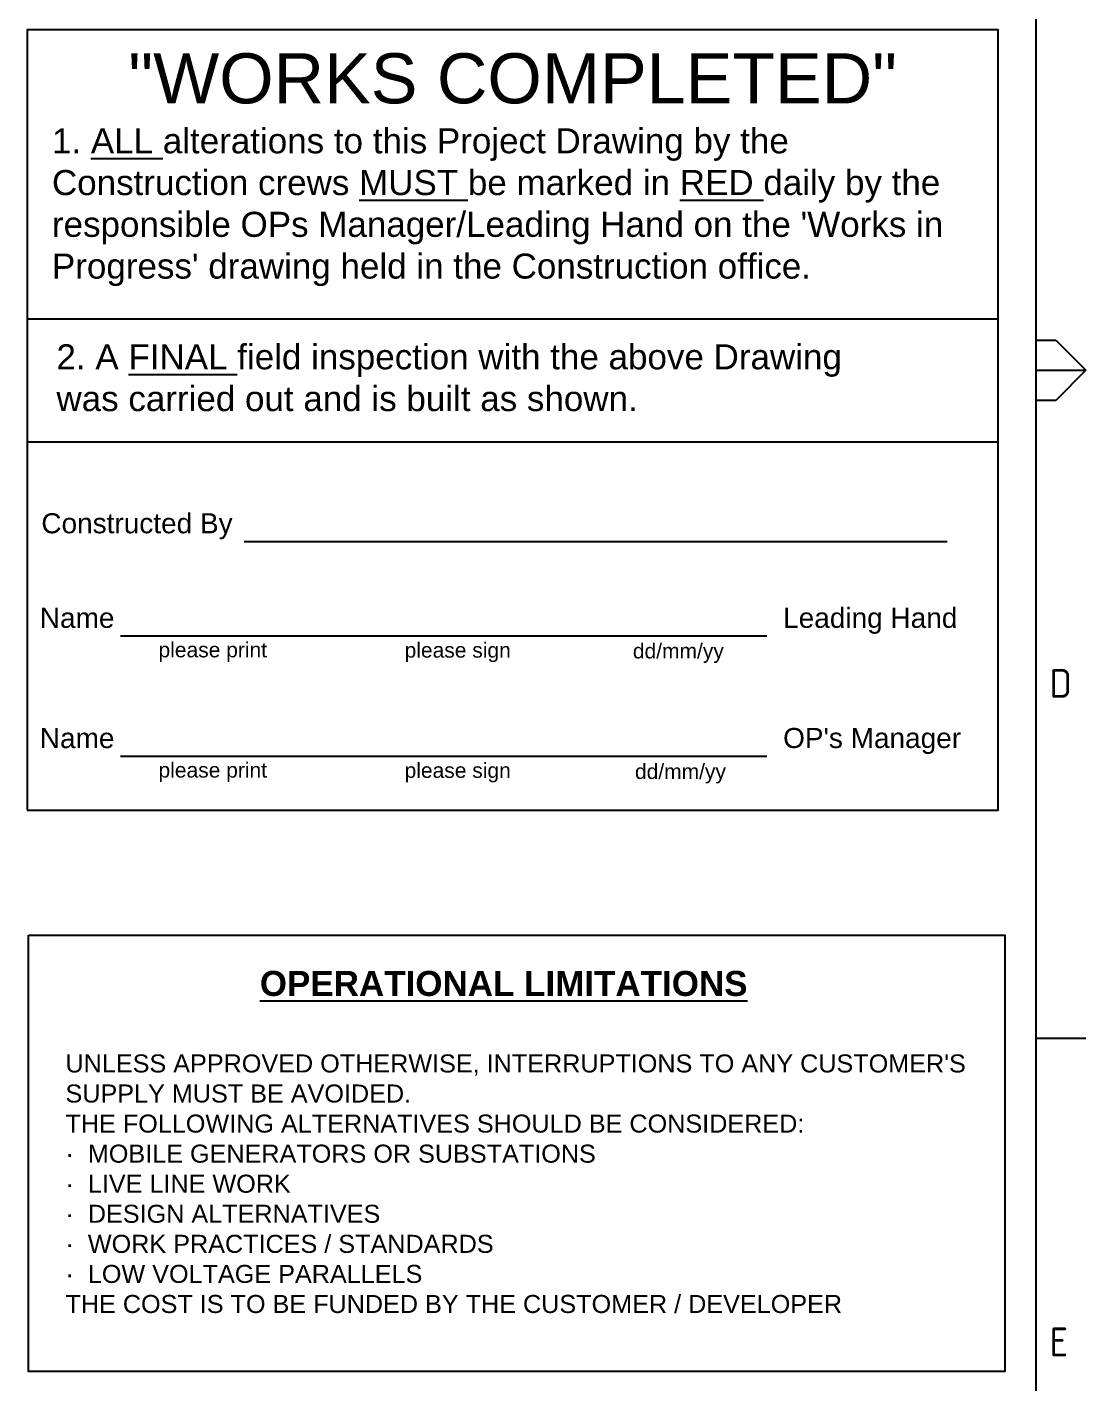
# Paper-space layout 'A2' of a CAD drawing. Header units: metres, sheet in millimetres. Extents: x 0 to 586, y 0 to 412.
# Drawn here: x 480.5 to 586.2, y 104.9 to 240.2 of the extents above; entities that cross this region are included whole.
import ezdxf
from ezdxf.enums import TextEntityAlignment as Align

# ---------------------------------------------------------------- set-up
doc = ezdxf.new("R2010")
doc.units = ezdxf.units.M
doc.layers.get('0').update_dxf_attribs({"color": 6})
doc.layers.add('Notes', color=7, linetype='Continuous')
doc.layers.add('SupportsUG_SP_EXT', color=7, linetype='Continuous')
doc.styles.add('ARIAL', font='arial.ttf', dxfattribs={"height": 2})
doc.styles.add('iecISOCP', font='isocp.shx')
doc.styles.get("Standard").update_dxf_attribs({"font": 'arial.ttf'})

# ---------------------------------------------------------------- blocks, each defined once
blk = doc.blocks.new('Note_Operational Limitations')
at = {"layer": 'Notes', "linetype": 'Continuous', "lineweight": -3}
blk.add_lwpolyline([(0, 43.53), (97.49, 43.53), (97.49, 0), (0, 0)], close=True, dxfattribs=at)
at = {"layer": 'Notes', "linetype": 'Continuous', "lineweight": -3, "insert": (3.7, 39.97), "char_height": 2.50005, "width": 90.8, "attachment_point": 1}
blk.add_mtext("{\\fArial|b1|i0|c0|p34;                 \\C7;   \\LOPERATIONAL LIMITATIONS\\P\\P\\fArial|b0|i0|c0|p34;\\H0.72x;\\lUNLESS APPROVED OTHERWISE, INTERRUPTIONS TO ANY CUSTOMER'S SUPPLY MUST BE AVOIDED.\\PTHE FOLLOWING ALTERNATIVES SHOULD BE CONSIDERED:\\P·  MOBILE GENERATORS OR SUBSTATIONS\\P·  LIVE LINE WORK\\P·  DESIGN ALTERNATIVES\\P·  WORK PRACTICES / STANDARDS\\P·  LOW VOLTAGE PARALLELS\\PTHE COST IS TO BE FUNDED BY THE CUSTOMER / DEVELOPER}", dxfattribs=at)
blk = doc.blocks.new('A2_FRAME_TITLE')
at = {"layer": 'Notes', "color": 3}
blk.add_line((581.39, 407.42), (581.39, 5), dxfattribs=at)
at = {"layer": 'Notes', "color": 7}
for p, q in [((581.39, 209.21), (583.39, 209.21)), ((583.39, 209.21), (586.39, 206.21)), ((581.39, 206.21), (586.39, 206.21)), ((586.39, 206.21), (583.39, 203.21)), ((583.39, 203.21), (581.39, 203.21)), ((581.39, 139.56), (586.39, 139.56))]:
    blk.add_line(p, q, dxfattribs=at)
blk.add_attdef('DRAFT_NUM', (24.44, 23.49), '', height=2.8, rotation=90)
at = {"layer": 'Notes', "color": 7, "style": 'iecISOCP'}
for s, p in [('D', (582.77, 174.97)), ('E', (582.77, 109.24))]:
    blk.add_text(s, height=2.88, dxfattribs=at).set_placement(p, align=Align.MIDDLE_LEFT)
at = {"layer": 'Notes', "color": 7, "style": 'iecISOCP', "flags": 8}
blk.add_attdef('VERSION_NO', text='', height=2.5, rotation=90, dxfattribs=at).set_placement((154.95, 42.84), align=Align.MIDDLE_CENTER)
at = {"layer": 'Notes', "color": 7, "style": 'iecISOCP'}
for tag, p in [('CAP_NO', (274.43, 43.02)), ('IE_NUM', (274.43, 37.38)), ('GEN_WO', (217.74, 31.2)), ('HV_SWITCH', (274.43, 31.2)), ('OH_WO', (217.74, 25.1)), ('UBD_REF', (274.43, 25.1)), ('UG_WO', (217.74, 19.49)), ('GIS_MAP_No', (274.43, 19.49)), ('SUB_WO', (217.74, 13.64)), ('HV_OP_DIAG', (274.43, 13.64)), ('LGA', (274.43, 7.06))]:
    blk.add_attdef(tag, p, '', height=2.5, dxfattribs=at)
at = {"layer": 'Notes', "color": 2, "style": 'iecISOCP'}
for tag, p in [('T1', (441.71, 33.55)), ('T2', (441.71, 28.43)), ('T3', (441.71, 23.01)), ('T4', (441.4, 17.78)), ('T5', (441.4, 12.35)), ('T6', (441.4, 7.09))]:
    blk.add_attdef(tag, text='', height=3.5, dxfattribs=at).set_placement(p, align=Align.CENTER)
at = {"layer": 'Notes', "color": 7, "style": 'iecISOCP'}
for tag, p in [('scale', (324.78, 31.98)), ('DRAWN', (324.78, 24.31)), ('DATE', (324.78, 16.26)), ('CHD', (324.78, 7.75)), ('DESIGN', (362.64, 8.29))]:
    blk.add_attdef(tag, text='', height=2.5, dxfattribs=at).set_placement(p, align=Align.CENTER)
at = {"layer": 'Notes', "color": 4, "style": 'iecISOCP'}
blk.add_attdef('NUM', text='', height=7, dxfattribs=at).set_placement((549.94, 16.48), align=Align.CENTER)
at = {"layer": 'Notes', "color": 1, "style": 'iecISOCP'}
blk.add_attdef('REV', text='', height=5, dxfattribs=at).set_placement((576.56, 16.48), align=Align.CENTER)
at = {"layer": 'Notes', "color": 7, "style": 'iecISOCP'}
for tag, p in [('NS', (548.07, 7.5)), ('SHTS', (562.68, 7.5))]:
    blk.add_attdef(tag, text='', height=2.5, dxfattribs=at).set_placement(p, align=Align.MIDDLE)
at = {"layer": 'Notes', "style": 'iecISOCP'}
blk.add_attdef('ExportID', (4.99, 1.62), '', height=2.5, dxfattribs=at)
at = {"layer": 'Notes', "style": 'iecISOCP', "flags": 1}
for tag, p in [('ExportUserName', (104.82, -7.69)), ('ProjectType', (6.3, -8.26)), ('ProjectNumber', (23.01, -7.98)), ('DrawingNumber', (42.02, -7.98)), ('ProjectDescription', (60.75, -8.26)), ('ExportDate', (86.99, -8.34)), ('DesignerCompanyName', (128.16, -8.26)), ('GIS_SUCCESS', (157.54, -7.98)), ('CAD_SUCCESS', (175.98, -7.98)), ('Comments', (223.32, -8.34)), ('ExportCategories', (243.1, -8.34)), ('ExportAreaOfInterest', (260.42, -7.82))]:
    blk.add_attdef(tag, p, '', height=1, dxfattribs=at)
at = {"layer": 'Notes', "color": 7, "style": 'iecISOCP', "flags": 1}
blk.add_attdef('DEPOTCODE', (200.33, -8.34), '', height=1, dxfattribs=at)
blk = doc.blocks.new('Note_Alterations')
for p, q in [((0, 37.62), (96.96, 37.62)), ((0, 25.35), (96.96, 25.35))]:
    blk.add_line(p, q)
blk.add_lwpolyline([(0, -11.44), (96.96, -11.44), (96.96, 66.44), (0, 66.44)], close=True)
at = {"color": 1}
for points in [[(21.66, 15.4), (91.87, 15.4)], [(9.34, 5.97), (73.85, 5.97)], [(9.34, -6.03), (73.85, -6.03)]]:
    blk.add_lwpolyline(points, dxfattribs=at)
at = {"style": 'ARIAL'}
for s, height, p in [('Constructed By', 2, (1.42, 16.21)), ('Name', 2, (1.27, 6.77)), ('Leading Hand', 2, (75.48, 6.77)), ('please print', 1.5, (13.12, 3.83)), ('please sign', 1.5, (37.69, 3.8)), ('dd/mm/yy', 1.5, (60.48, 3.72)), ('Name', 2, (1.27, -5.23)), ("OP's Manager", 2, (75.48, -5.22)), ('please print', 1.5, (13.12, -8.17)), ('please sign', 1.5, (37.69, -8.2)), ('dd/mm/yy', 1.5, (60.69, -8.31))]:
    blk.add_text(s, height=height, dxfattribs=at).set_placement(p)
at = {"color": 2, "insert": (48.48, 61.58), "char_height": 5, "width": 96.9641, "attachment_point": 5, "style": 'ARIAL'}
blk.add_mtext('"WORKS COMPLETED"', dxfattribs=at)
at = {"char_height": 2.5, "style": 'ARIAL'}
for s, insert, width, attachment_point in [("1. {\\LALL} alterations to this Project Drawing by the Construction crews {\\LMUST} be marked in {\\LRED} daily by the responsible OPs Manager/Leading Hand on the 'Works in Progress' drawing held in the Construction office.", (2.48, 56.63), 89.2844, 1), ('2. A {\\LFINAL} field inspection with the above Drawing was carried out and is built as shown. ', (2.93, 28.37), 84.7749, 7)]:
    blk.add_mtext(s, dxfattribs=dict(at, insert=insert, width=width, attachment_point=attachment_point))

psp = doc.layouts.new('A2')

# ---------------------------------------------------------------- block references
at = {"layer": 'Notes'}
psp.add_blockref('Note_Alterations', (480.5357, 173.51321), dxfattribs=at)
at = {"layer": 'Notes', "color": 7}
psp.add_blockref('Note_Operational Limitations', (480.66589, 106.07662), dxfattribs=at)
at = {"layer": 'SupportsUG_SP_EXT'}
psp.add_blockref('A2_FRAME_TITLE', (-0.1493, -0.2235), dxfattribs=at)

doc.saveas('drawing.dxf')
